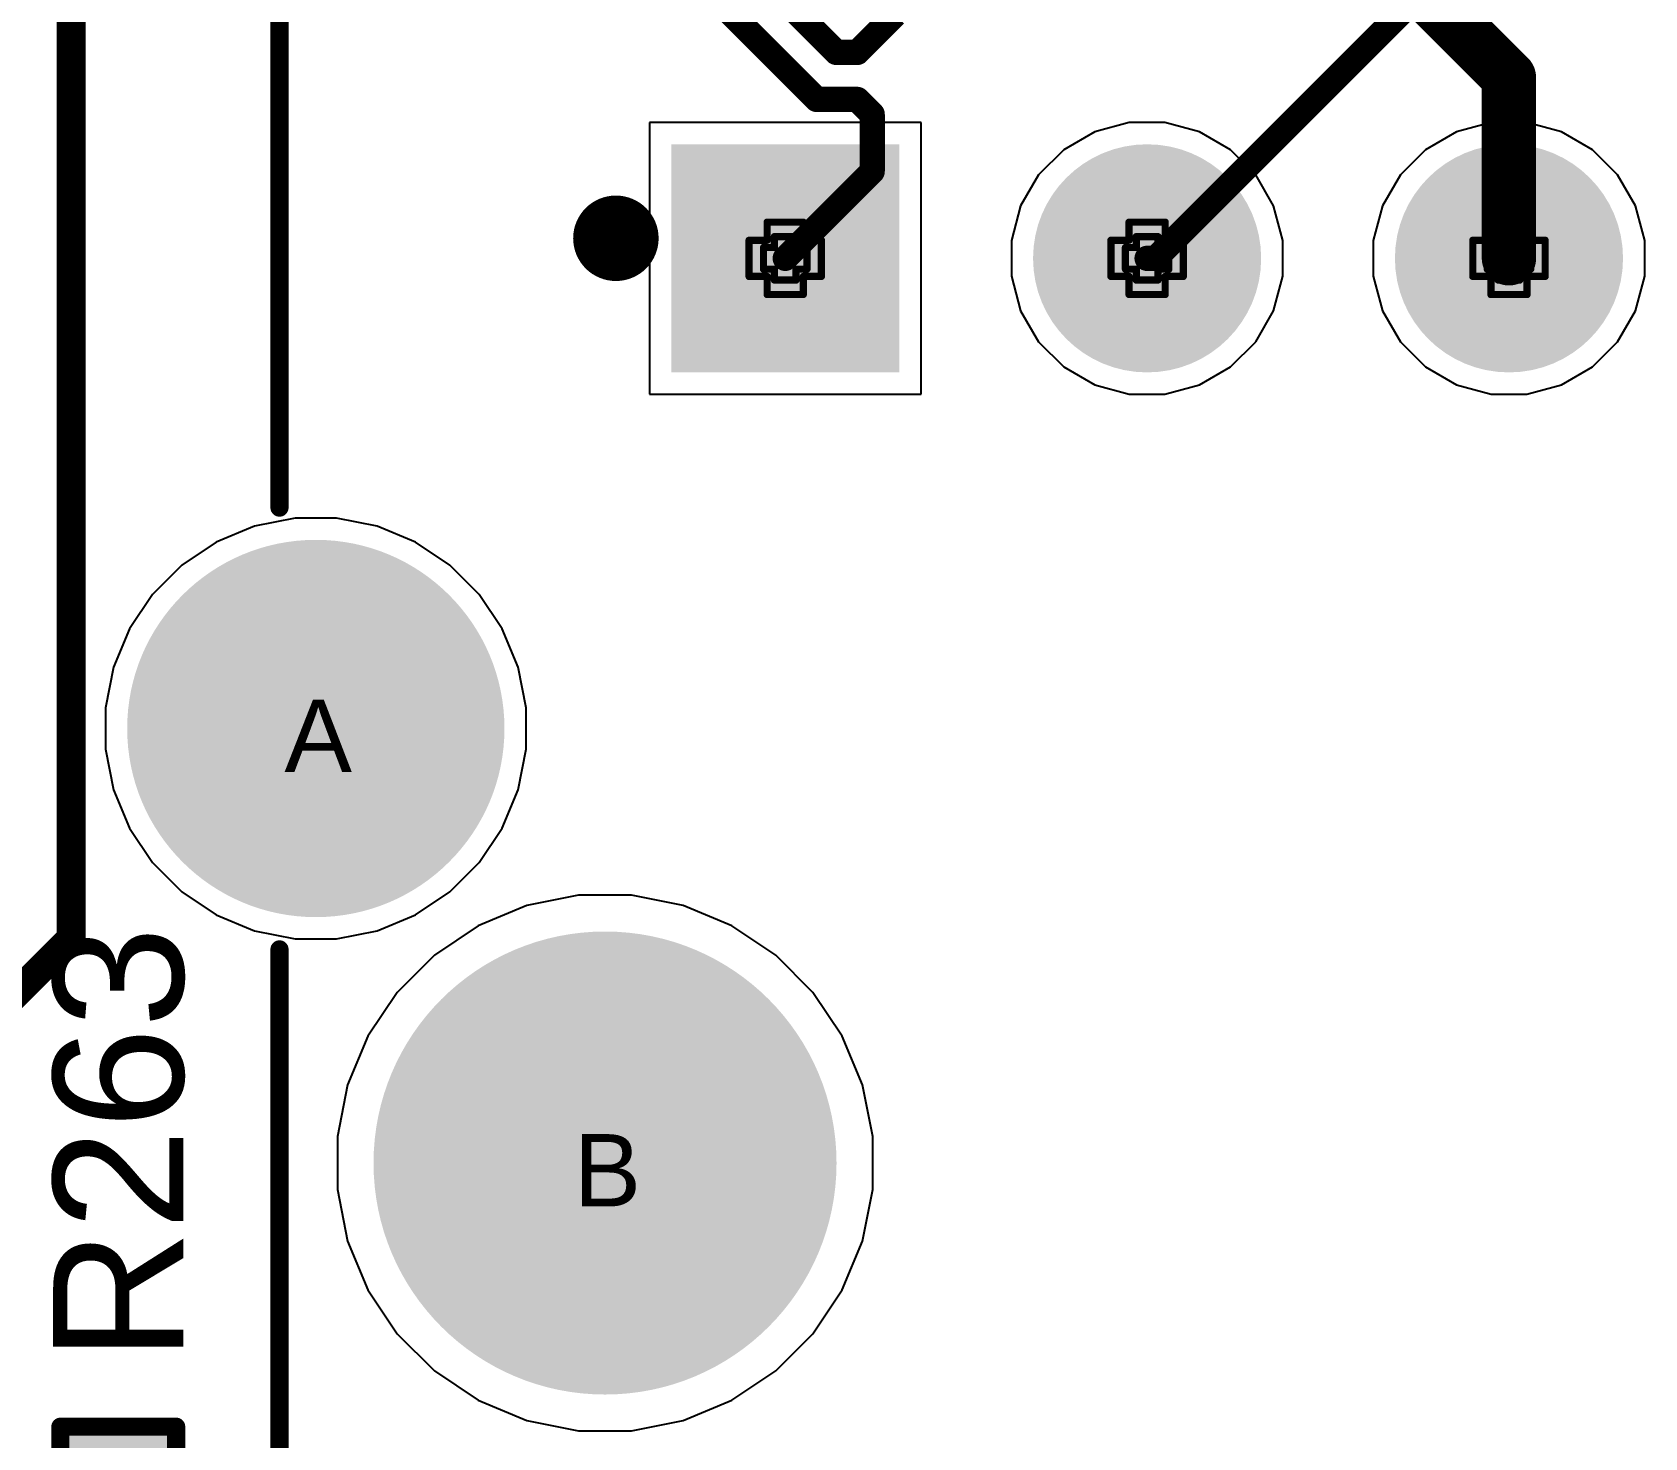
# Model space of a CAD drawing. Header units: inches. Extents: x -11 to 5379, y 0 to 5429.
# Drawn here: x 202.55 to 213.87, y 8.97 to 18.84 of the extents above; entities that cross this region are included whole.
import ezdxf

# ---------------------------------------------------------------- set-up
doc = ezdxf.new("R2010")
doc.units = ezdxf.units.IN
for name, color, linetype in [('Bottom Layer', 5, 'Continuous'), ('Bottom Solder', 6, 'Continuous'), ('Drill Drawing', 1, 'Continuous'), ('GND', 16, 'Continuous'), ('Multi-Layer', 9, 'Continuous'), ('Pad Holes', 156, 'Continuous'), ('PWR', 76, 'Continuous'), ('Top Layer', 1, 'Continuous'), ('Top Overlay', 2, 'Continuous'), ('Top Paste', 8, 'Continuous'), ('Top Solder', 216, 'Continuous')]:
    doc.layers.add(name, color=color, linetype=linetype)
doc.styles.add('Arial', font='', dxfattribs={"height": 0.2})
doc.styles.get('Arial').set_extended_font_data('Arial')

# ---------------------------------------------------------------- blocks, each defined once
blk = doc.blocks.new('HR911105A_16')
at = {"layer": 'Bottom Layer'}
h = blk.add_hatch(color=5, dxfattribs=at)
edge = h.paths.add_edge_path()
edge.add_arc((7.74500102, -1.05499662), 1.22249946, 0, 360)
h = blk.add_hatch(color=5, dxfattribs=at)
edge = h.paths.add_edge_path()
edge.add_arc((-0.62999874, -4.35499764), 0.69900038, 0, 360)
h = blk.add_hatch(color=5, dxfattribs=at)
edge = h.paths.add_edge_path()
edge.add_arc((1.91000126, -4.35499764), 0.69900038, 0, 360)
blk.add_hatch(color=5, dxfattribs=at).paths.add_polyline_path([(5.14900164, -5.05399802), (3.75100088, -5.05399802), (3.75100088, -3.65599726), (5.14900164, -3.65599726)])
at = {"layer": 'Bottom Solder'}
h = blk.add_hatch(color=6, dxfattribs=at)
edge = h.paths.add_edge_path()
edge.add_arc((5.715, 1.99500236), 0.1016, 0, 360)
h = blk.add_hatch(color=6, dxfattribs=at)
edge = h.paths.add_edge_path()
edge.add_arc((7.74500102, -1.05499662), 1.32409946, 0, 360)
h = blk.add_hatch(color=6, dxfattribs=at)
edge = h.paths.add_edge_path()
edge.add_arc((-0.62999874, -4.35499764), 0.8006003799999999, 0, 360)
h = blk.add_hatch(color=6, dxfattribs=at)
edge = h.paths.add_edge_path()
edge.add_arc((1.91000126, -4.35499764), 0.8006003799999999, 0, 360)
blk.add_hatch(color=6, dxfattribs=at).paths.add_polyline_path([(5.250601639999999, -5.155598019999999), (3.64940088, -5.155598019999999), (3.64940088, -3.55439726), (5.250601639999999, -3.55439726)])
at = {"layer": 'GND'}
h = blk.add_hatch(color=16, dxfattribs=at)
edge = h.paths.add_edge_path()
edge.add_arc((7.74500102, -1.05499662), 1.22249946, 0, 360)
h = blk.add_hatch(color=16, dxfattribs=at)
edge = h.paths.add_edge_path()
edge.add_arc((-0.62999874, -4.35499764), 0.69900038, 0, 360)
h = blk.add_hatch(color=16, dxfattribs=at)
edge = h.paths.add_edge_path()
edge.add_arc((1.91000126, -4.35499764), 0.69900038, 0, 360)
blk.add_hatch(color=16, dxfattribs=at).paths.add_polyline_path([(5.14900164, -5.05399802), (3.75100088, -5.05399802), (3.75100088, -3.65599726), (5.14900164, -3.65599726)])
at = {"layer": 'Multi-Layer'}
h = blk.add_hatch(color=9, dxfattribs=at)
edge = h.paths.add_edge_path()
edge.add_arc((7.74500102, -1.05499662), 1.22249946, 0, 360)
h = blk.add_hatch(color=9, dxfattribs=at)
edge = h.paths.add_edge_path()
edge.add_arc((-0.62999874, -4.35499764), 0.69900038, 0, 360)
h = blk.add_hatch(color=9, dxfattribs=at)
edge = h.paths.add_edge_path()
edge.add_arc((1.91000126, -4.35499764), 0.69900038, 0, 360)
blk.add_hatch(color=9, dxfattribs=at).paths.add_polyline_path([(5.14900164, -5.05399802), (3.75100088, -5.05399802), (3.75100088, -3.65599726), (5.14900164, -3.65599726)])
at = {"layer": 'Pad Holes'}
h = blk.add_hatch(color=7, dxfattribs=at)
edge = h.paths.add_edge_path()
edge.add_arc((5.715, 1.99500236), 1.62500056, 0, 360)
h = blk.add_hatch(color=7, dxfattribs=at)
edge = h.paths.add_edge_path()
edge.add_arc((7.74500102, -1.05499662), 0.8149996399999999, 0, 360)
h = blk.add_hatch(color=7, dxfattribs=at)
edge = h.paths.add_edge_path()
edge.add_arc((-0.62999874, -4.35499764), 0.44500038, 0, 360)
h = blk.add_hatch(color=7, dxfattribs=at)
edge = h.paths.add_edge_path()
edge.add_arc((1.91000126, -4.35499764), 0.44500038, 0, 360)
h = blk.add_hatch(color=7, dxfattribs=at)
edge = h.paths.add_edge_path()
edge.add_arc((4.45000126, -4.35499764), 0.44500038, 0, 360)
at = {"layer": 'PWR'}
h = blk.add_hatch(color=76, dxfattribs=at)
edge = h.paths.add_edge_path()
edge.add_arc((7.74500102, -1.05499662), 1.22249946, 0, 360)
h = blk.add_hatch(color=76, dxfattribs=at)
edge = h.paths.add_edge_path()
edge.add_arc((-0.62999874, -4.35499764), 0.69900038, 0, 360)
h = blk.add_hatch(color=76, dxfattribs=at)
edge = h.paths.add_edge_path()
edge.add_arc((1.91000126, -4.35499764), 0.69900038, 0, 360)
blk.add_hatch(color=76, dxfattribs=at).paths.add_polyline_path([(5.14900164, -5.05399802), (3.75100088, -5.05399802), (3.75100088, -3.65599726), (5.14900164, -3.65599726)])
at = {"layer": 'Top Layer'}
h = blk.add_hatch(color=1, dxfattribs=at)
edge = h.paths.add_edge_path()
edge.add_arc((7.74500102, -1.05499662), 1.22249946, 0, 360)
h = blk.add_hatch(color=1, dxfattribs=at)
edge = h.paths.add_edge_path()
edge.add_arc((-0.62999874, -4.35499764), 0.69900038, 0, 360)
h = blk.add_hatch(color=1, dxfattribs=at)
edge = h.paths.add_edge_path()
edge.add_arc((1.91000126, -4.35499764), 0.69900038, 0, 360)
blk.add_hatch(color=1, dxfattribs=at).paths.add_polyline_path([(5.14900164, -5.05399802), (3.75100088, -5.05399802), (3.75100088, -3.65599726), (5.14900164, -3.65599726)])
at = {"layer": 'Top Solder'}
h = blk.add_hatch(color=216, dxfattribs=at)
edge = h.paths.add_edge_path()
edge.add_arc((5.715, 1.99500236), 0.1016, 0, 360)
h = blk.add_hatch(color=216, dxfattribs=at)
edge = h.paths.add_edge_path()
edge.add_arc((7.74500102, -1.05499662), 1.32409946, 0, 360)
h = blk.add_hatch(color=216, dxfattribs=at)
edge = h.paths.add_edge_path()
edge.add_arc((-0.62999874, -4.35499764), 0.8006003799999999, 0, 360)
h = blk.add_hatch(color=216, dxfattribs=at)
edge = h.paths.add_edge_path()
edge.add_arc((1.91000126, -4.35499764), 0.8006003799999999, 0, 360)
blk.add_hatch(color=216, dxfattribs=at).paths.add_polyline_path([(5.250601639999999, -5.155598019999999), (3.64940088, -5.155598019999999), (3.64940088, -3.55439726), (5.250601639999999, -3.55439726)])
at = {"layer": 'Top Overlay'}
for points in [[(7.999999239999999, 12.91500338, 0.127, 0.127, 0), (7.999999239999999, 0.49500282, 0.127, 0.127, 0)], [(7.999999239999999, -2.6049986, 0.127, 0.127, 0), (7.999999239999999, -8.484997, 0.127, 0.127, 0)]]:
    blk.add_lwpolyline(points, format="xyseb", dxfattribs=at)
for points in [[(7.96824924, 0.49500282, 0.0635, 0.0635, 1), (8.03174924, 0.49500282, 0.0635, 0.0635, 1)], [(7.96824924, -2.6049986, 0.0635, 0.0635, 1), (8.03174924, -2.6049986, 0.0635, 0.0635, 1)], [(5.7887997, -4.495799999999999, 0.2999994, 0.2999994, 1), (5.488800299999999, -4.495799999999999, 0.2999994, 0.2999994, 1)], [(5.413801719999999, -4.495799999999999, 0.1499997, 0.1499997, 1), (5.563798879999999, -4.495799999999999, 0.1499997, 0.1499997, 1)], [(5.71380112, -4.495799999999999, 0.1499997, 0.1499997, 1), (5.86379828, -4.495799999999999, 0.1499997, 0.1499997, 1)]]:
    blk.add_lwpolyline(points, format="xyseb", close=True, dxfattribs=at)
blk = doc.blocks.new('R___0402_255')
at = {"layer": 'Top Layer'}
for points in [[(-0.6985, -0.3175), (-0.6985, 0.3174999999999999), (-0.2413000000000001, 0.3175), (-0.2412999999999999, -0.3174999999999999)], [(0.2413000000000001, -0.3175), (0.2412999999999999, 0.3174999999999999), (0.6985, 0.3175), (0.6985, -0.3174999999999999)]]:
    blk.add_hatch(color=1, dxfattribs=at).paths.add_polyline_path(points)
at = {"layer": 'Top Paste'}
for points in [[(-0.6985, -0.3175), (-0.6985, 0.3174999999999999), (-0.2413000000000001, 0.3175), (-0.2412999999999999, -0.3174999999999999)], [(0.2413000000000001, -0.3175), (0.2412999999999999, 0.3174999999999999), (0.6985, 0.3175), (0.6985, -0.3174999999999999)]]:
    blk.add_hatch(color=8, dxfattribs=at).paths.add_polyline_path(points)
at = {"layer": 'Top Solder'}
for points in [[(-0.75350116, -0.3725011600000001), (-0.75350116, 0.3725011599999999), (-0.18629884, 0.3725011600000001), (-0.1862988399999999, -0.3725011599999999)], [(0.18629884, -0.3725011600000001), (0.1862988399999999, 0.3725011599999999), (0.75350116, 0.3725011600000001), (0.75350116, -0.3725011599999999)]]:
    blk.add_hatch(color=216, dxfattribs=at).paths.add_polyline_path(points)
at = {"layer": 'Top Overlay'}
for points in [[(-0.7874, -0.4064, 0.127, 0.127, 0), (-0.7874, 0.4064, 0.127, 0.127, 0)], [(0.7874, 0.4064, 0.127, 0.127, 0), (-0.7874, 0.4064, 0.127, 0.127, 0)], [(0.7874, -0.4064, 0.127, 0.127, 0), (0.7874, 0.4064, 0.127, 0.127, 0)], [(0.7874, -0.4064, 0.127, 0.127, 0), (-0.7874, -0.4064, 0.127, 0.127, 0)], [(0.8128, -0.4318, 0.0032258, 0.0032258, 0), (-0.8128, -0.4318, 0.0032258, 0.0032258, 0)]]:
    blk.add_lwpolyline(points, format="xyseb", dxfattribs=at)
for points in [[(-0.8191499999999999, 0.4064, 0.0635, 0.0635, 1), (-0.7556499999999999, 0.4064, 0.0635, 0.0635, 1)], [(-0.8191499999999999, 0.4064, 0.0635, 0.0635, 1), (-0.7556499999999999, 0.4064, 0.0635, 0.0635, 1)], [(0.7556499999999999, 0.4064, 0.0635, 0.0635, 1), (0.8191499999999999, 0.4064, 0.0635, 0.0635, 1)], [(0.7556499999999999, 0.4064, 0.0635, 0.0635, 1), (0.8191499999999999, 0.4064, 0.0635, 0.0635, 1)], [(-0.8191499999999999, -0.4064, 0.0635, 0.0635, 1), (-0.7556499999999999, -0.4064, 0.0635, 0.0635, 1)], [(-0.8191499999999999, -0.4064, 0.0635, 0.0635, 1), (-0.7556499999999999, -0.4064, 0.0635, 0.0635, 1)], [(-0.81360518, -0.4318, 0.0016129, 0.0016129, 1), (-0.8119948199999999, -0.4318, 0.0016129, 0.0016129, 1)], [(0.7556499999999999, -0.4064, 0.0635, 0.0635, 1), (0.8191499999999999, -0.4064, 0.0635, 0.0635, 1)], [(0.7556499999999999, -0.4064, 0.0635, 0.0635, 1), (0.8191499999999999, -0.4064, 0.0635, 0.0635, 1)], [(0.8119948199999999, -0.4318, 0.0016129, 0.0016129, 1), (0.81360518, -0.4318, 0.0016129, 0.0016129, 1)]]:
    blk.add_lwpolyline(points, format="xyseb", close=True, dxfattribs=at)

msp = doc.modelspace()

# ---------------------------------------------------------------- linework, layer by layer
at = {"layer": 'Bottom Layer'}
for points in [[(211.64220816, 19.79196194, 0.3809999999999999, 0.3809999999999999, 0), (212.91170778, 18.52246232, 0.3809999999999999, 0.3809999999999999, 0)], [(212.91170778, 17.25246232, 0.3809999999999999, 0.3809999999999999, 0), (212.91170778, 18.52246232, 0.3809999999999999, 0.3809999999999999, 0)], [(212.91170778, 17.25246232, 0.3809999999999999, 0.3809999999999999, 0), (212.91220816, 17.25196194, 0.3809999999999999, 0.3809999999999999, 0)]]:
    msp.add_lwpolyline(points, format="xyseb", dxfattribs=at)
for points in [[(212.81645778, 18.52246232, 0.1905, 0.1905, 1), (213.00695778, 18.52246232, 0.1905, 0.1905, 1)], [(212.81645778, 18.52246232, 0.1905, 0.1905, 1), (213.00695778, 18.52246232, 0.1905, 0.1905, 1)], [(212.81645778, 17.25246232, 0.1905, 0.1905, 1), (213.00695778, 17.25246232, 0.1905, 0.1905, 1)], [(212.81645778, 17.25246232, 0.1905, 0.1905, 1), (213.00695778, 17.25246232, 0.1905, 0.1905, 1)], [(212.81695816, 17.25196194, 0.1905, 0.1905, 1), (213.00745816, 17.25196194, 0.1905, 0.1905, 1)]]:
    msp.add_lwpolyline(points, format="xyseb", close=True, dxfattribs=at)
at = {"layer": 'Drill Drawing'}
for points in [[(207.70520816, 17.37896194, 0.0508, 0.0508, 0), (207.70520816, 17.50596194, 0.0508, 0.0508, 0)], [(207.70520816, 17.50596194, 0.0508, 0.0508, 0), (207.95920816, 17.50596194, 0.0508, 0.0508, 0)], [(207.95920816, 17.37896194, 0.0508, 0.0508, 0), (207.95920816, 17.50596194, 0.0508, 0.0508, 0)], [(210.24520816, 17.37896194, 0.0508, 0.0508, 0), (210.24520816, 17.50596194, 0.0508, 0.0508, 0)], [(210.24520816, 17.50596194, 0.0508, 0.0508, 0), (210.49920816, 17.50596194, 0.0508, 0.0508, 0)], [(210.49920816, 17.37896194, 0.0508, 0.0508, 0), (210.49920816, 17.50596194, 0.0508, 0.0508, 0)], [(212.78520816, 17.37896194, 0.0508, 0.0508, 0), (212.78520816, 17.50596194, 0.0508, 0.0508, 0)], [(212.78520816, 17.50596194, 0.0508, 0.0508, 0), (213.03920816, 17.50596194, 0.0508, 0.0508, 0)], [(213.03920816, 17.37896194, 0.0508, 0.0508, 0), (213.03920816, 17.50596194, 0.0508, 0.0508, 0)], [(207.57820816, 17.12496194, 0.0508, 0.0508, 0), (207.57820816, 17.37896194, 0.0508, 0.0508, 0)], [(207.57820816, 17.37896194, 0.0508, 0.0508, 0), (207.70520816, 17.37896194, 0.0508, 0.0508, 0)], [(207.67980816, 17.17576194, 0.0508, 0.0508, 0), (207.67980816, 17.32816194, 0.0508, 0.0508, 0)], [(207.67980816, 17.32816194, 0.0508, 0.0508, 0), (207.75600816, 17.32816194, 0.0508, 0.0508, 0)], [(207.75600816, 17.32816194, 0.0508, 0.0508, 0), (207.75600816, 17.40436194, 0.0508, 0.0508, 0)], [(207.75600816, 17.40436194, 0.0508, 0.0508, 0), (207.90840816, 17.40436194, 0.0508, 0.0508, 0)], [(207.90840816, 17.32816194, 0.0508, 0.0508, 0), (207.90840816, 17.40436194, 0.0508, 0.0508, 0)], [(207.90840816, 17.32816194, 0.0508, 0.0508, 0), (207.98460816, 17.32816194, 0.0508, 0.0508, 0)], [(207.95920816, 17.37896194, 0.0508, 0.0508, 0), (208.08620816, 17.37896194, 0.0508, 0.0508, 0)], [(207.98460816, 17.17576194, 0.0508, 0.0508, 0), (207.98460816, 17.32816194, 0.0508, 0.0508, 0)], [(208.08620816, 17.12496194, 0.0508, 0.0508, 0), (208.08620816, 17.37896194, 0.0508, 0.0508, 0)], [(210.11820816, 17.12496194, 0.0508, 0.0508, 0), (210.11820816, 17.37896194, 0.0508, 0.0508, 0)], [(210.11820816, 17.37896194, 0.0508, 0.0508, 0), (210.24520816, 17.37896194, 0.0508, 0.0508, 0)], [(210.21980816, 17.17576194, 0.0508, 0.0508, 0), (210.21980816, 17.32816194, 0.0508, 0.0508, 0)], [(210.21980816, 17.32816194, 0.0508, 0.0508, 0), (210.29600816, 17.32816194, 0.0508, 0.0508, 0)], [(210.29600816, 17.32816194, 0.0508, 0.0508, 0), (210.29600816, 17.40436194, 0.0508, 0.0508, 0)], [(210.29600816, 17.40436194, 0.0508, 0.0508, 0), (210.44840816, 17.40436194, 0.0508, 0.0508, 0)], [(210.44840816, 17.32816194, 0.0508, 0.0508, 0), (210.44840816, 17.40436194, 0.0508, 0.0508, 0)], [(210.44840816, 17.32816194, 0.0508, 0.0508, 0), (210.52460816, 17.32816194, 0.0508, 0.0508, 0)], [(210.49920816, 17.37896194, 0.0508, 0.0508, 0), (210.62620816, 17.37896194, 0.0508, 0.0508, 0)], [(210.52460816, 17.17576194, 0.0508, 0.0508, 0), (210.52460816, 17.32816194, 0.0508, 0.0508, 0)], [(210.62620816, 17.12496194, 0.0508, 0.0508, 0), (210.62620816, 17.37896194, 0.0508, 0.0508, 0)], [(212.65820816, 17.12496194, 0.0508, 0.0508, 0), (212.65820816, 17.37896194, 0.0508, 0.0508, 0)], [(212.65820816, 17.37896194, 0.0508, 0.0508, 0), (212.78520816, 17.37896194, 0.0508, 0.0508, 0)], [(212.75980816, 17.17576194, 0.0508, 0.0508, 0), (212.75980816, 17.32816194, 0.0508, 0.0508, 0)], [(212.75980816, 17.32816194, 0.0508, 0.0508, 0), (212.83600816, 17.32816194, 0.0508, 0.0508, 0)], [(212.83600816, 17.32816194, 0.0508, 0.0508, 0), (212.83600816, 17.40436194, 0.0508, 0.0508, 0)], [(212.83600816, 17.40436194, 0.0508, 0.0508, 0), (212.98840816, 17.40436194, 0.0508, 0.0508, 0)], [(212.98840816, 17.32816194, 0.0508, 0.0508, 0), (212.98840816, 17.40436194, 0.0508, 0.0508, 0)], [(212.98840816, 17.32816194, 0.0508, 0.0508, 0), (213.06460816, 17.32816194, 0.0508, 0.0508, 0)], [(213.03920816, 17.37896194, 0.0508, 0.0508, 0), (213.16620816, 17.37896194, 0.0508, 0.0508, 0)], [(213.06460816, 17.17576194, 0.0508, 0.0508, 0), (213.06460816, 17.32816194, 0.0508, 0.0508, 0)], [(213.16620816, 17.12496194, 0.0508, 0.0508, 0), (213.16620816, 17.37896194, 0.0508, 0.0508, 0)], [(207.57820816, 17.12496194, 0.0508, 0.0508, 0), (207.70520816, 17.12496194, 0.0508, 0.0508, 0)], [(207.67980816, 17.17576194, 0.0508, 0.0508, 0), (207.75600816, 17.17576194, 0.0508, 0.0508, 0)], [(207.70520816, 16.99796194, 0.0508, 0.0508, 0), (207.70520816, 17.12496194, 0.0508, 0.0508, 0)], [(207.75600816, 17.09956194, 0.0508, 0.0508, 0), (207.75600816, 17.17576194, 0.0508, 0.0508, 0)], [(207.75600816, 17.09956194, 0.0508, 0.0508, 0), (207.90840816, 17.09956194, 0.0508, 0.0508, 0)], [(207.90840816, 17.17576194, 0.0508, 0.0508, 0), (207.98460816, 17.17576194, 0.0508, 0.0508, 0)], [(207.90840816, 17.09956194, 0.0508, 0.0508, 0), (207.90840816, 17.17576194, 0.0508, 0.0508, 0)], [(207.95920816, 17.12496194, 0.0508, 0.0508, 0), (208.08620816, 17.12496194, 0.0508, 0.0508, 0)], [(207.95920816, 16.99796194, 0.0508, 0.0508, 0), (207.95920816, 17.12496194, 0.0508, 0.0508, 0)], [(210.11820816, 17.12496194, 0.0508, 0.0508, 0), (210.24520816, 17.12496194, 0.0508, 0.0508, 0)], [(210.21980816, 17.17576194, 0.0508, 0.0508, 0), (210.29600816, 17.17576194, 0.0508, 0.0508, 0)], [(210.24520816, 16.99796194, 0.0508, 0.0508, 0), (210.24520816, 17.12496194, 0.0508, 0.0508, 0)], [(210.29600816, 17.09956194, 0.0508, 0.0508, 0), (210.29600816, 17.17576194, 0.0508, 0.0508, 0)], [(210.29600816, 17.09956194, 0.0508, 0.0508, 0), (210.44840816, 17.09956194, 0.0508, 0.0508, 0)], [(210.44840816, 17.17576194, 0.0508, 0.0508, 0), (210.52460816, 17.17576194, 0.0508, 0.0508, 0)], [(210.44840816, 17.09956194, 0.0508, 0.0508, 0), (210.44840816, 17.17576194, 0.0508, 0.0508, 0)], [(210.49920816, 17.12496194, 0.0508, 0.0508, 0), (210.62620816, 17.12496194, 0.0508, 0.0508, 0)], [(210.49920816, 16.99796194, 0.0508, 0.0508, 0), (210.49920816, 17.12496194, 0.0508, 0.0508, 0)], [(212.65820816, 17.12496194, 0.0508, 0.0508, 0), (212.78520816, 17.12496194, 0.0508, 0.0508, 0)], [(212.75980816, 17.17576194, 0.0508, 0.0508, 0), (212.83600816, 17.17576194, 0.0508, 0.0508, 0)], [(212.78520816, 16.99796194, 0.0508, 0.0508, 0), (212.78520816, 17.12496194, 0.0508, 0.0508, 0)], [(212.83600816, 17.09956194, 0.0508, 0.0508, 0), (212.83600816, 17.17576194, 0.0508, 0.0508, 0)], [(212.83600816, 17.09956194, 0.0508, 0.0508, 0), (212.98840816, 17.09956194, 0.0508, 0.0508, 0)], [(212.98840816, 17.17576194, 0.0508, 0.0508, 0), (213.06460816, 17.17576194, 0.0508, 0.0508, 0)], [(212.98840816, 17.09956194, 0.0508, 0.0508, 0), (212.98840816, 17.17576194, 0.0508, 0.0508, 0)], [(213.03920816, 17.12496194, 0.0508, 0.0508, 0), (213.16620816, 17.12496194, 0.0508, 0.0508, 0)], [(213.03920816, 16.99796194, 0.0508, 0.0508, 0), (213.03920816, 17.12496194, 0.0508, 0.0508, 0)], [(207.70520816, 16.99796194, 0.0508, 0.0508, 0), (207.95920816, 16.99796194, 0.0508, 0.0508, 0)], [(210.24520816, 16.99796194, 0.0508, 0.0508, 0), (210.49920816, 16.99796194, 0.0508, 0.0508, 0)], [(212.78520816, 16.99796194, 0.0508, 0.0508, 0), (213.03920816, 16.99796194, 0.0508, 0.0508, 0)]]:
    msp.add_lwpolyline(points, format="xyseb", dxfattribs=at)
for points in [[(207.69250816, 17.50596194, 0.0254, 0.0254, 1), (207.71790816, 17.50596194, 0.0254, 0.0254, 1)], [(207.69250816, 17.50596194, 0.0254, 0.0254, 1), (207.71790816, 17.50596194, 0.0254, 0.0254, 1)], [(207.94650816, 17.50596194, 0.0254, 0.0254, 1), (207.97190816, 17.50596194, 0.0254, 0.0254, 1)], [(207.94650816, 17.50596194, 0.0254, 0.0254, 1), (207.97190816, 17.50596194, 0.0254, 0.0254, 1)], [(210.23250816, 17.50596194, 0.0254, 0.0254, 1), (210.25790816, 17.50596194, 0.0254, 0.0254, 1)], [(210.23250816, 17.50596194, 0.0254, 0.0254, 1), (210.25790816, 17.50596194, 0.0254, 0.0254, 1)], [(210.48650816, 17.50596194, 0.0254, 0.0254, 1), (210.51190816, 17.50596194, 0.0254, 0.0254, 1)], [(210.48650816, 17.50596194, 0.0254, 0.0254, 1), (210.51190816, 17.50596194, 0.0254, 0.0254, 1)], [(212.77250816, 17.50596194, 0.0254, 0.0254, 1), (212.79790816, 17.50596194, 0.0254, 0.0254, 1)], [(212.77250816, 17.50596194, 0.0254, 0.0254, 1), (212.79790816, 17.50596194, 0.0254, 0.0254, 1)], [(213.02650816, 17.50596194, 0.0254, 0.0254, 1), (213.05190816, 17.50596194, 0.0254, 0.0254, 1)], [(213.02650816, 17.50596194, 0.0254, 0.0254, 1), (213.05190816, 17.50596194, 0.0254, 0.0254, 1)], [(207.56550816, 17.37896194, 0.0254, 0.0254, 1), (207.59090816, 17.37896194, 0.0254, 0.0254, 1)], [(207.56550816, 17.37896194, 0.0254, 0.0254, 1), (207.59090816, 17.37896194, 0.0254, 0.0254, 1)], [(207.66710816, 17.32816194, 0.0254, 0.0254, 1), (207.69250816, 17.32816194, 0.0254, 0.0254, 1)], [(207.66710816, 17.32816194, 0.0254, 0.0254, 1), (207.69250816, 17.32816194, 0.0254, 0.0254, 1)], [(207.69250816, 17.37896194, 0.0254, 0.0254, 1), (207.71790816, 17.37896194, 0.0254, 0.0254, 1)], [(207.69250816, 17.37896194, 0.0254, 0.0254, 1), (207.71790816, 17.37896194, 0.0254, 0.0254, 1)], [(207.74330816, 17.40436194, 0.0254, 0.0254, 1), (207.76870816, 17.40436194, 0.0254, 0.0254, 1)], [(207.74330816, 17.40436194, 0.0254, 0.0254, 1), (207.76870816, 17.40436194, 0.0254, 0.0254, 1)], [(207.74330816, 17.32816194, 0.0254, 0.0254, 1), (207.76870816, 17.32816194, 0.0254, 0.0254, 1)], [(207.74330816, 17.32816194, 0.0254, 0.0254, 1), (207.76870816, 17.32816194, 0.0254, 0.0254, 1)], [(207.89570816, 17.40436194, 0.0254, 0.0254, 1), (207.92110816, 17.40436194, 0.0254, 0.0254, 1)], [(207.89570816, 17.40436194, 0.0254, 0.0254, 1), (207.92110816, 17.40436194, 0.0254, 0.0254, 1)], [(207.89570816, 17.32816194, 0.0254, 0.0254, 1), (207.92110816, 17.32816194, 0.0254, 0.0254, 1)], [(207.89570816, 17.32816194, 0.0254, 0.0254, 1), (207.92110816, 17.32816194, 0.0254, 0.0254, 1)], [(207.94650816, 17.37896194, 0.0254, 0.0254, 1), (207.97190816, 17.37896194, 0.0254, 0.0254, 1)], [(207.94650816, 17.37896194, 0.0254, 0.0254, 1), (207.97190816, 17.37896194, 0.0254, 0.0254, 1)], [(207.97190816, 17.32816194, 0.0254, 0.0254, 1), (207.99730816, 17.32816194, 0.0254, 0.0254, 1)], [(207.97190816, 17.32816194, 0.0254, 0.0254, 1), (207.99730816, 17.32816194, 0.0254, 0.0254, 1)], [(208.07350816, 17.37896194, 0.0254, 0.0254, 1), (208.09890816, 17.37896194, 0.0254, 0.0254, 1)], [(208.07350816, 17.37896194, 0.0254, 0.0254, 1), (208.09890816, 17.37896194, 0.0254, 0.0254, 1)], [(210.10550816, 17.37896194, 0.0254, 0.0254, 1), (210.13090816, 17.37896194, 0.0254, 0.0254, 1)], [(210.10550816, 17.37896194, 0.0254, 0.0254, 1), (210.13090816, 17.37896194, 0.0254, 0.0254, 1)], [(210.20710816, 17.32816194, 0.0254, 0.0254, 1), (210.23250816, 17.32816194, 0.0254, 0.0254, 1)], [(210.20710816, 17.32816194, 0.0254, 0.0254, 1), (210.23250816, 17.32816194, 0.0254, 0.0254, 1)], [(210.23250816, 17.37896194, 0.0254, 0.0254, 1), (210.25790816, 17.37896194, 0.0254, 0.0254, 1)], [(210.23250816, 17.37896194, 0.0254, 0.0254, 1), (210.25790816, 17.37896194, 0.0254, 0.0254, 1)], [(210.28330816, 17.40436194, 0.0254, 0.0254, 1), (210.30870816, 17.40436194, 0.0254, 0.0254, 1)], [(210.28330816, 17.40436194, 0.0254, 0.0254, 1), (210.30870816, 17.40436194, 0.0254, 0.0254, 1)], [(210.28330816, 17.32816194, 0.0254, 0.0254, 1), (210.30870816, 17.32816194, 0.0254, 0.0254, 1)], [(210.28330816, 17.32816194, 0.0254, 0.0254, 1), (210.30870816, 17.32816194, 0.0254, 0.0254, 1)], [(210.43570816, 17.40436194, 0.0254, 0.0254, 1), (210.46110816, 17.40436194, 0.0254, 0.0254, 1)], [(210.43570816, 17.40436194, 0.0254, 0.0254, 1), (210.46110816, 17.40436194, 0.0254, 0.0254, 1)], [(210.43570816, 17.32816194, 0.0254, 0.0254, 1), (210.46110816, 17.32816194, 0.0254, 0.0254, 1)], [(210.43570816, 17.32816194, 0.0254, 0.0254, 1), (210.46110816, 17.32816194, 0.0254, 0.0254, 1)], [(210.48650816, 17.37896194, 0.0254, 0.0254, 1), (210.51190816, 17.37896194, 0.0254, 0.0254, 1)], [(210.48650816, 17.37896194, 0.0254, 0.0254, 1), (210.51190816, 17.37896194, 0.0254, 0.0254, 1)], [(210.51190816, 17.32816194, 0.0254, 0.0254, 1), (210.53730816, 17.32816194, 0.0254, 0.0254, 1)], [(210.51190816, 17.32816194, 0.0254, 0.0254, 1), (210.53730816, 17.32816194, 0.0254, 0.0254, 1)], [(210.61350816, 17.37896194, 0.0254, 0.0254, 1), (210.63890816, 17.37896194, 0.0254, 0.0254, 1)], [(210.61350816, 17.37896194, 0.0254, 0.0254, 1), (210.63890816, 17.37896194, 0.0254, 0.0254, 1)], [(212.64550816, 17.37896194, 0.0254, 0.0254, 1), (212.67090816, 17.37896194, 0.0254, 0.0254, 1)], [(212.64550816, 17.37896194, 0.0254, 0.0254, 1), (212.67090816, 17.37896194, 0.0254, 0.0254, 1)], [(212.74710816, 17.32816194, 0.0254, 0.0254, 1), (212.77250816, 17.32816194, 0.0254, 0.0254, 1)], [(212.74710816, 17.32816194, 0.0254, 0.0254, 1), (212.77250816, 17.32816194, 0.0254, 0.0254, 1)], [(212.77250816, 17.37896194, 0.0254, 0.0254, 1), (212.79790816, 17.37896194, 0.0254, 0.0254, 1)], [(212.77250816, 17.37896194, 0.0254, 0.0254, 1), (212.79790816, 17.37896194, 0.0254, 0.0254, 1)], [(212.82330816, 17.40436194, 0.0254, 0.0254, 1), (212.84870816, 17.40436194, 0.0254, 0.0254, 1)], [(212.82330816, 17.40436194, 0.0254, 0.0254, 1), (212.84870816, 17.40436194, 0.0254, 0.0254, 1)], [(212.82330816, 17.32816194, 0.0254, 0.0254, 1), (212.84870816, 17.32816194, 0.0254, 0.0254, 1)], [(212.82330816, 17.32816194, 0.0254, 0.0254, 1), (212.84870816, 17.32816194, 0.0254, 0.0254, 1)], [(212.97570816, 17.40436194, 0.0254, 0.0254, 1), (213.00110816, 17.40436194, 0.0254, 0.0254, 1)], [(212.97570816, 17.40436194, 0.0254, 0.0254, 1), (213.00110816, 17.40436194, 0.0254, 0.0254, 1)], [(212.97570816, 17.32816194, 0.0254, 0.0254, 1), (213.00110816, 17.32816194, 0.0254, 0.0254, 1)], [(212.97570816, 17.32816194, 0.0254, 0.0254, 1), (213.00110816, 17.32816194, 0.0254, 0.0254, 1)], [(213.02650816, 17.37896194, 0.0254, 0.0254, 1), (213.05190816, 17.37896194, 0.0254, 0.0254, 1)], [(213.02650816, 17.37896194, 0.0254, 0.0254, 1), (213.05190816, 17.37896194, 0.0254, 0.0254, 1)], [(213.05190816, 17.32816194, 0.0254, 0.0254, 1), (213.07730816, 17.32816194, 0.0254, 0.0254, 1)], [(213.05190816, 17.32816194, 0.0254, 0.0254, 1), (213.07730816, 17.32816194, 0.0254, 0.0254, 1)], [(213.15350816, 17.37896194, 0.0254, 0.0254, 1), (213.17890816, 17.37896194, 0.0254, 0.0254, 1)], [(213.15350816, 17.37896194, 0.0254, 0.0254, 1), (213.17890816, 17.37896194, 0.0254, 0.0254, 1)], [(207.56550816, 17.12496194, 0.0254, 0.0254, 1), (207.59090816, 17.12496194, 0.0254, 0.0254, 1)], [(207.56550816, 17.12496194, 0.0254, 0.0254, 1), (207.59090816, 17.12496194, 0.0254, 0.0254, 1)], [(207.66710816, 17.17576194, 0.0254, 0.0254, 1), (207.69250816, 17.17576194, 0.0254, 0.0254, 1)], [(207.66710816, 17.17576194, 0.0254, 0.0254, 1), (207.69250816, 17.17576194, 0.0254, 0.0254, 1)], [(207.69250816, 17.12496194, 0.0254, 0.0254, 1), (207.71790816, 17.12496194, 0.0254, 0.0254, 1)], [(207.69250816, 17.12496194, 0.0254, 0.0254, 1), (207.71790816, 17.12496194, 0.0254, 0.0254, 1)], [(207.74330816, 17.17576194, 0.0254, 0.0254, 1), (207.76870816, 17.17576194, 0.0254, 0.0254, 1)], [(207.74330816, 17.17576194, 0.0254, 0.0254, 1), (207.76870816, 17.17576194, 0.0254, 0.0254, 1)], [(207.74330816, 17.09956194, 0.0254, 0.0254, 1), (207.76870816, 17.09956194, 0.0254, 0.0254, 1)], [(207.74330816, 17.09956194, 0.0254, 0.0254, 1), (207.76870816, 17.09956194, 0.0254, 0.0254, 1)], [(207.89570816, 17.17576194, 0.0254, 0.0254, 1), (207.92110816, 17.17576194, 0.0254, 0.0254, 1)], [(207.89570816, 17.17576194, 0.0254, 0.0254, 1), (207.92110816, 17.17576194, 0.0254, 0.0254, 1)], [(207.89570816, 17.09956194, 0.0254, 0.0254, 1), (207.92110816, 17.09956194, 0.0254, 0.0254, 1)], [(207.89570816, 17.09956194, 0.0254, 0.0254, 1), (207.92110816, 17.09956194, 0.0254, 0.0254, 1)], [(207.94650816, 17.12496194, 0.0254, 0.0254, 1), (207.97190816, 17.12496194, 0.0254, 0.0254, 1)], [(207.94650816, 17.12496194, 0.0254, 0.0254, 1), (207.97190816, 17.12496194, 0.0254, 0.0254, 1)], [(207.97190816, 17.17576194, 0.0254, 0.0254, 1), (207.99730816, 17.17576194, 0.0254, 0.0254, 1)], [(207.97190816, 17.17576194, 0.0254, 0.0254, 1), (207.99730816, 17.17576194, 0.0254, 0.0254, 1)], [(208.07350816, 17.12496194, 0.0254, 0.0254, 1), (208.09890816, 17.12496194, 0.0254, 0.0254, 1)], [(208.07350816, 17.12496194, 0.0254, 0.0254, 1), (208.09890816, 17.12496194, 0.0254, 0.0254, 1)], [(210.10550816, 17.12496194, 0.0254, 0.0254, 1), (210.13090816, 17.12496194, 0.0254, 0.0254, 1)], [(210.10550816, 17.12496194, 0.0254, 0.0254, 1), (210.13090816, 17.12496194, 0.0254, 0.0254, 1)], [(210.20710816, 17.17576194, 0.0254, 0.0254, 1), (210.23250816, 17.17576194, 0.0254, 0.0254, 1)], [(210.20710816, 17.17576194, 0.0254, 0.0254, 1), (210.23250816, 17.17576194, 0.0254, 0.0254, 1)], [(210.23250816, 17.12496194, 0.0254, 0.0254, 1), (210.25790816, 17.12496194, 0.0254, 0.0254, 1)], [(210.23250816, 17.12496194, 0.0254, 0.0254, 1), (210.25790816, 17.12496194, 0.0254, 0.0254, 1)], [(210.28330816, 17.17576194, 0.0254, 0.0254, 1), (210.30870816, 17.17576194, 0.0254, 0.0254, 1)], [(210.28330816, 17.17576194, 0.0254, 0.0254, 1), (210.30870816, 17.17576194, 0.0254, 0.0254, 1)], [(210.28330816, 17.09956194, 0.0254, 0.0254, 1), (210.30870816, 17.09956194, 0.0254, 0.0254, 1)], [(210.28330816, 17.09956194, 0.0254, 0.0254, 1), (210.30870816, 17.09956194, 0.0254, 0.0254, 1)], [(210.43570816, 17.17576194, 0.0254, 0.0254, 1), (210.46110816, 17.17576194, 0.0254, 0.0254, 1)], [(210.43570816, 17.17576194, 0.0254, 0.0254, 1), (210.46110816, 17.17576194, 0.0254, 0.0254, 1)], [(210.43570816, 17.09956194, 0.0254, 0.0254, 1), (210.46110816, 17.09956194, 0.0254, 0.0254, 1)], [(210.43570816, 17.09956194, 0.0254, 0.0254, 1), (210.46110816, 17.09956194, 0.0254, 0.0254, 1)], [(210.48650816, 17.12496194, 0.0254, 0.0254, 1), (210.51190816, 17.12496194, 0.0254, 0.0254, 1)], [(210.48650816, 17.12496194, 0.0254, 0.0254, 1), (210.51190816, 17.12496194, 0.0254, 0.0254, 1)], [(210.51190816, 17.17576194, 0.0254, 0.0254, 1), (210.53730816, 17.17576194, 0.0254, 0.0254, 1)], [(210.51190816, 17.17576194, 0.0254, 0.0254, 1), (210.53730816, 17.17576194, 0.0254, 0.0254, 1)], [(210.61350816, 17.12496194, 0.0254, 0.0254, 1), (210.63890816, 17.12496194, 0.0254, 0.0254, 1)], [(210.61350816, 17.12496194, 0.0254, 0.0254, 1), (210.63890816, 17.12496194, 0.0254, 0.0254, 1)], [(212.64550816, 17.12496194, 0.0254, 0.0254, 1), (212.67090816, 17.12496194, 0.0254, 0.0254, 1)], [(212.64550816, 17.12496194, 0.0254, 0.0254, 1), (212.67090816, 17.12496194, 0.0254, 0.0254, 1)], [(212.74710816, 17.17576194, 0.0254, 0.0254, 1), (212.77250816, 17.17576194, 0.0254, 0.0254, 1)], [(212.74710816, 17.17576194, 0.0254, 0.0254, 1), (212.77250816, 17.17576194, 0.0254, 0.0254, 1)], [(212.77250816, 17.12496194, 0.0254, 0.0254, 1), (212.79790816, 17.12496194, 0.0254, 0.0254, 1)], [(212.77250816, 17.12496194, 0.0254, 0.0254, 1), (212.79790816, 17.12496194, 0.0254, 0.0254, 1)], [(212.82330816, 17.17576194, 0.0254, 0.0254, 1), (212.84870816, 17.17576194, 0.0254, 0.0254, 1)], [(212.82330816, 17.17576194, 0.0254, 0.0254, 1), (212.84870816, 17.17576194, 0.0254, 0.0254, 1)], [(212.82330816, 17.09956194, 0.0254, 0.0254, 1), (212.84870816, 17.09956194, 0.0254, 0.0254, 1)], [(212.82330816, 17.09956194, 0.0254, 0.0254, 1), (212.84870816, 17.09956194, 0.0254, 0.0254, 1)], [(212.97570816, 17.17576194, 0.0254, 0.0254, 1), (213.00110816, 17.17576194, 0.0254, 0.0254, 1)], [(212.97570816, 17.17576194, 0.0254, 0.0254, 1), (213.00110816, 17.17576194, 0.0254, 0.0254, 1)], [(212.97570816, 17.09956194, 0.0254, 0.0254, 1), (213.00110816, 17.09956194, 0.0254, 0.0254, 1)], [(212.97570816, 17.09956194, 0.0254, 0.0254, 1), (213.00110816, 17.09956194, 0.0254, 0.0254, 1)], [(213.02650816, 17.12496194, 0.0254, 0.0254, 1), (213.05190816, 17.12496194, 0.0254, 0.0254, 1)], [(213.02650816, 17.12496194, 0.0254, 0.0254, 1), (213.05190816, 17.12496194, 0.0254, 0.0254, 1)], [(213.05190816, 17.17576194, 0.0254, 0.0254, 1), (213.07730816, 17.17576194, 0.0254, 0.0254, 1)], [(213.05190816, 17.17576194, 0.0254, 0.0254, 1), (213.07730816, 17.17576194, 0.0254, 0.0254, 1)], [(213.15350816, 17.12496194, 0.0254, 0.0254, 1), (213.17890816, 17.12496194, 0.0254, 0.0254, 1)], [(213.15350816, 17.12496194, 0.0254, 0.0254, 1), (213.17890816, 17.12496194, 0.0254, 0.0254, 1)], [(207.69250816, 16.99796194, 0.0254, 0.0254, 1), (207.71790816, 16.99796194, 0.0254, 0.0254, 1)], [(207.69250816, 16.99796194, 0.0254, 0.0254, 1), (207.71790816, 16.99796194, 0.0254, 0.0254, 1)], [(207.94650816, 16.99796194, 0.0254, 0.0254, 1), (207.97190816, 16.99796194, 0.0254, 0.0254, 1)], [(207.94650816, 16.99796194, 0.0254, 0.0254, 1), (207.97190816, 16.99796194, 0.0254, 0.0254, 1)], [(210.23250816, 16.99796194, 0.0254, 0.0254, 1), (210.25790816, 16.99796194, 0.0254, 0.0254, 1)], [(210.23250816, 16.99796194, 0.0254, 0.0254, 1), (210.25790816, 16.99796194, 0.0254, 0.0254, 1)], [(210.48650816, 16.99796194, 0.0254, 0.0254, 1), (210.51190816, 16.99796194, 0.0254, 0.0254, 1)], [(210.48650816, 16.99796194, 0.0254, 0.0254, 1), (210.51190816, 16.99796194, 0.0254, 0.0254, 1)], [(212.77250816, 16.99796194, 0.0254, 0.0254, 1), (212.79790816, 16.99796194, 0.0254, 0.0254, 1)], [(212.77250816, 16.99796194, 0.0254, 0.0254, 1), (212.79790816, 16.99796194, 0.0254, 0.0254, 1)], [(213.02650816, 16.99796194, 0.0254, 0.0254, 1), (213.05190816, 16.99796194, 0.0254, 0.0254, 1)], [(213.02650816, 16.99796194, 0.0254, 0.0254, 1), (213.05190816, 16.99796194, 0.0254, 0.0254, 1)]]:
    msp.add_lwpolyline(points, format="xyseb", close=True, dxfattribs=at)
at = {"layer": 'GND'}
for p, q in [((208.78520854, 18.20496232), (206.87920778, 18.20496232)), ((206.87920778, 18.20496232), (206.87920778, 16.29896156)), ((208.78520854, 16.29896156), (208.78520854, 18.20496232)), ((210.00436282, 18.14001706), (209.78705058, 18.01455376)), ((210.24674232, 18.20496232), (210.00436282, 18.14001706)), ((210.497674, 18.20496232), (210.24674232, 18.20496232)), ((210.7400535, 18.14001706), (210.497674, 18.20496232)), ((210.95736574, 18.01455376), (210.7400535, 18.14001706)), ((212.54436282, 18.14001706), (212.32705058, 18.01455376)), ((212.78674232, 18.20496232), (212.54436282, 18.14001706)), ((213.037674, 18.20496232), (212.78674232, 18.20496232)), ((213.2800535, 18.14001706), (213.037674, 18.20496232)), ((213.49736574, 18.01455376), (213.2800535, 18.14001706)), ((209.78705058, 18.01455376), (209.60961634, 17.83711952)), ((211.13479998, 17.83711952), (210.95736574, 18.01455376)), ((212.32705058, 18.01455376), (212.14961634, 17.83711952)), ((213.67479998, 17.83711952), (213.49736574, 18.01455376)), ((209.60961634, 17.83711952), (209.48415304, 17.61980728)), ((211.26026328, 17.61980728), (211.13479998, 17.83711952)), ((212.14961634, 17.83711952), (212.02415304, 17.61980728)), ((213.80026328, 17.61980728), (213.67479998, 17.83711952)), ((209.48415304, 17.61980728), (209.41920778, 17.37742778)), ((211.32520854, 17.37742778), (211.26026328, 17.61980728)), ((212.02415304, 17.61980728), (211.95920778, 17.37742778)), ((213.86520854, 17.37742778), (213.80026328, 17.61980728)), ((209.41920778, 17.37742778), (209.41920778, 17.1264961)), ((211.32520854, 17.1264961), (211.32520854, 17.37742778)), ((211.95920778, 17.37742778), (211.95920778, 17.1264961)), ((213.86520854, 17.1264961), (213.86520854, 17.37742778)), ((209.41920778, 17.1264961), (209.48415304, 16.8841166)), ((211.26026328, 16.8841166), (211.32520854, 17.1264961)), ((211.95920778, 17.1264961), (212.02415304, 16.8841166)), ((213.80026328, 16.8841166), (213.86520854, 17.1264961)), ((209.48415304, 16.8841166), (209.60961634, 16.66680436)), ((211.13479998, 16.66680436), (211.26026328, 16.8841166)), ((212.02415304, 16.8841166), (212.14961634, 16.66680436)), ((213.67479998, 16.66680436), (213.80026328, 16.8841166)), ((209.60961634, 16.66680436), (209.78705058, 16.48937012)), ((210.95736574, 16.48937012), (211.13479998, 16.66680436)), ((212.14961634, 16.66680436), (212.32705058, 16.48937012)), ((213.49736574, 16.48937012), (213.67479998, 16.66680436)), ((209.78705058, 16.48937012), (210.00436282, 16.36390682)), ((210.7400535, 16.36390682), (210.95736574, 16.48937012)), ((212.32705058, 16.48937012), (212.54436282, 16.36390682)), ((213.2800535, 16.36390682), (213.49736574, 16.48937012)), ((206.87920778, 16.29896156), (208.78520854, 16.29896156)), ((210.00436282, 16.36390682), (210.24674232, 16.29896156)), ((210.24674232, 16.29896156), (210.497674, 16.29896156)), ((210.497674, 16.29896156), (210.7400535, 16.36390682)), ((212.54436282, 16.36390682), (212.78674232, 16.29896156)), ((212.78674232, 16.29896156), (213.037674, 16.29896156)), ((213.037674, 16.29896156), (213.2800535, 16.36390682)), ((206.01912568, 12.70875284), (205.67717056, 12.56710974)), ((206.38214502, 12.7809625), (206.01912568, 12.70875284)), ((206.75227382, 12.7809625), (206.38214502, 12.7809625)), ((207.11529316, 12.70875284), (206.75227382, 12.7809625)), ((207.45724828, 12.56710974), (207.11529316, 12.70875284)), ((205.67717056, 12.56710974), (205.36941654, 12.36147642)), ((207.7650023, 12.36147642), (207.45724828, 12.56710974)), ((205.36941654, 12.36147642), (205.10769494, 12.09975482)), ((208.0267239, 12.09975482), (207.7650023, 12.36147642)), ((205.10769494, 12.09975482), (204.90206162, 11.7920008)), ((208.23235722, 11.7920008), (208.0267239, 12.09975482)), ((204.90206162, 11.7920008), (204.76041852, 11.45004568)), ((208.37400032, 11.45004568), (208.23235722, 11.7920008)), ((204.76041852, 11.45004568), (204.68820886, 11.08702634)), ((208.44620998, 11.08702634), (208.37400032, 11.45004568)), ((204.68820886, 11.08702634), (204.68820886, 10.71689754)), ((208.44620998, 10.71689754), (208.44620998, 11.08702634)), ((204.68820886, 10.71689754), (204.76041852, 10.3538782)), ((208.37400032, 10.3538782), (208.44620998, 10.71689754)), ((204.76041852, 10.3538782), (204.90206162, 10.01192308)), ((208.23235722, 10.01192308), (208.37400032, 10.3538782)), ((204.90206162, 10.01192308), (205.10769494, 9.70416906)), ((208.0267239, 9.70416906), (208.23235722, 10.01192308)), ((205.10769494, 9.70416906), (205.36941654, 9.44244746)), ((207.7650023, 9.44244746), (208.0267239, 9.70416906)), ((205.36941654, 9.44244746), (205.67717056, 9.236814139999998)), ((207.45724828, 9.236814139999998), (207.7650023, 9.44244746)), ((205.67717056, 9.236814139999998), (206.01912568, 9.095171039999999)), ((207.11529316, 9.095171039999999), (207.45724828, 9.236814139999998)), ((206.01912568, 9.095171039999999), (206.38214502, 9.02296138)), ((206.75227382, 9.02296138), (207.11529316, 9.095171039999999)), ((206.38214502, 9.02296138), (206.75227382, 9.02296138))]:
    msp.add_line(p, q, dxfattribs=at)
at = {"layer": 'PWR'}
for p, q in [((208.78520854, 18.20496232), (206.87920778, 18.20496232)), ((206.87920778, 18.20496232), (206.87920778, 16.29896156)), ((208.78520854, 16.29896156), (208.78520854, 18.20496232)), ((210.00436282, 18.14001706), (209.78705058, 18.01455376)), ((210.24674232, 18.20496232), (210.00436282, 18.14001706)), ((210.497674, 18.20496232), (210.24674232, 18.20496232)), ((210.7400535, 18.14001706), (210.497674, 18.20496232)), ((210.95736574, 18.01455376), (210.7400535, 18.14001706)), ((212.54436282, 18.14001706), (212.32705058, 18.01455376)), ((212.78674232, 18.20496232), (212.54436282, 18.14001706)), ((213.037674, 18.20496232), (212.78674232, 18.20496232)), ((213.2800535, 18.14001706), (213.037674, 18.20496232)), ((213.49736574, 18.01455376), (213.2800535, 18.14001706)), ((209.78705058, 18.01455376), (209.60961634, 17.83711952)), ((211.13479998, 17.83711952), (210.95736574, 18.01455376)), ((212.32705058, 18.01455376), (212.14961634, 17.83711952)), ((213.67479998, 17.83711952), (213.49736574, 18.01455376)), ((209.60961634, 17.83711952), (209.48415304, 17.61980728)), ((211.26026328, 17.61980728), (211.13479998, 17.83711952)), ((212.14961634, 17.83711952), (212.02415304, 17.61980728)), ((213.80026328, 17.61980728), (213.67479998, 17.83711952)), ((209.48415304, 17.61980728), (209.41920778, 17.37742778)), ((211.32520854, 17.37742778), (211.26026328, 17.61980728)), ((212.02415304, 17.61980728), (211.95920778, 17.37742778)), ((213.86520854, 17.37742778), (213.80026328, 17.61980728)), ((209.41920778, 17.37742778), (209.41920778, 17.1264961)), ((211.32520854, 17.1264961), (211.32520854, 17.37742778)), ((211.95920778, 17.37742778), (211.95920778, 17.1264961)), ((213.86520854, 17.1264961), (213.86520854, 17.37742778)), ((209.41920778, 17.1264961), (209.48415304, 16.8841166)), ((211.26026328, 16.8841166), (211.32520854, 17.1264961)), ((211.95920778, 17.1264961), (212.02415304, 16.8841166)), ((213.80026328, 16.8841166), (213.86520854, 17.1264961)), ((209.48415304, 16.8841166), (209.60961634, 16.66680436)), ((211.13479998, 16.66680436), (211.26026328, 16.8841166)), ((212.02415304, 16.8841166), (212.14961634, 16.66680436)), ((213.67479998, 16.66680436), (213.80026328, 16.8841166)), ((209.60961634, 16.66680436), (209.78705058, 16.48937012)), ((210.95736574, 16.48937012), (211.13479998, 16.66680436)), ((212.14961634, 16.66680436), (212.32705058, 16.48937012)), ((213.49736574, 16.48937012), (213.67479998, 16.66680436)), ((209.78705058, 16.48937012), (210.00436282, 16.36390682)), ((210.7400535, 16.36390682), (210.95736574, 16.48937012)), ((212.32705058, 16.48937012), (212.54436282, 16.36390682)), ((213.2800535, 16.36390682), (213.49736574, 16.48937012)), ((206.87920778, 16.29896156), (208.78520854, 16.29896156)), ((210.00436282, 16.36390682), (210.24674232, 16.29896156)), ((210.24674232, 16.29896156), (210.497674, 16.29896156)), ((210.497674, 16.29896156), (210.7400535, 16.36390682)), ((212.54436282, 16.36390682), (212.78674232, 16.29896156)), ((212.78674232, 16.29896156), (213.037674, 16.29896156)), ((213.037674, 16.29896156), (213.2800535, 16.36390682)), ((204.39178578, 15.42846038), (204.10652854, 15.37171932)), ((204.68263102, 15.42846038), (204.39178578, 15.42846038)), ((204.96788826, 15.37171932), (204.68263102, 15.42846038)), ((204.10652854, 15.37171932), (203.83782448, 15.26041906)), ((205.23659232, 15.26041906), (204.96788826, 15.37171932)), ((203.83782448, 15.26041906), (203.59599362, 15.09883442)), ((205.47842318, 15.09883442), (205.23659232, 15.26041906)), ((203.59599362, 15.09883442), (203.3903349, 14.8931757)), ((205.6840819, 14.8931757), (205.47842318, 15.09883442)), ((203.3903349, 14.8931757), (203.22875026, 14.65134484)), ((205.84566654, 14.65134484), (205.6840819, 14.8931757)), ((203.22875026, 14.65134484), (203.11745, 14.38264078)), ((205.9569668, 14.38264078), (205.84566654, 14.65134484)), ((203.11745, 14.38264078), (203.06070894, 14.09738354)), ((206.01370786, 14.09738354), (205.9569668, 14.38264078)), ((203.06070894, 14.09738354), (203.06070894, 13.8065383)), ((206.01370786, 13.8065383), (206.01370786, 14.09738354)), ((203.06070894, 13.8065383), (203.11745, 13.52128106)), ((205.9569668, 13.52128106), (206.01370786, 13.8065383)), ((203.11745, 13.52128106), (203.22875026, 13.252577)), ((205.84566654, 13.252577), (205.9569668, 13.52128106)), ((203.22875026, 13.252577), (203.3903349, 13.01074614)), ((205.6840819, 13.01074614), (205.84566654, 13.252577)), ((203.3903349, 13.01074614), (203.59599362, 12.80508742)), ((205.47842318, 12.80508742), (205.6840819, 13.01074614)), ((203.59599362, 12.80508742), (203.83782448, 12.64350278)), ((205.23659232, 12.64350278), (205.47842318, 12.80508742)), ((206.01912568, 12.70875284), (205.67717056, 12.56710974)), ((206.38214502, 12.7809625), (206.01912568, 12.70875284)), ((206.75227382, 12.7809625), (206.38214502, 12.7809625)), ((207.11529316, 12.70875284), (206.75227382, 12.7809625)), ((207.45724828, 12.56710974), (207.11529316, 12.70875284)), ((203.83782448, 12.64350278), (204.10652854, 12.53220252)), ((204.96788826, 12.53220252), (205.23659232, 12.64350278)), ((205.67717056, 12.56710974), (205.36941654, 12.36147642)), ((207.7650023, 12.36147642), (207.45724828, 12.56710974)), ((204.10652854, 12.53220252), (204.39178578, 12.47546146)), ((204.39178578, 12.47546146), (204.68263102, 12.47546146)), ((204.68263102, 12.47546146), (204.96788826, 12.53220252)), ((205.36941654, 12.36147642), (205.10769494, 12.09975482)), ((208.0267239, 12.09975482), (207.7650023, 12.36147642)), ((205.10769494, 12.09975482), (204.90206162, 11.7920008)), ((208.23235722, 11.7920008), (208.0267239, 12.09975482)), ((204.90206162, 11.7920008), (204.76041852, 11.45004568)), ((208.37400032, 11.45004568), (208.23235722, 11.7920008)), ((204.76041852, 11.45004568), (204.68820886, 11.08702634)), ((208.44620998, 11.08702634), (208.37400032, 11.45004568)), ((204.68820886, 11.08702634), (204.68820886, 10.71689754)), ((208.44620998, 10.71689754), (208.44620998, 11.08702634)), ((204.68820886, 10.71689754), (204.76041852, 10.3538782)), ((208.37400032, 10.3538782), (208.44620998, 10.71689754)), ((204.76041852, 10.3538782), (204.90206162, 10.01192308)), ((208.23235722, 10.01192308), (208.37400032, 10.3538782)), ((204.90206162, 10.01192308), (205.10769494, 9.70416906)), ((208.0267239, 9.70416906), (208.23235722, 10.01192308)), ((205.10769494, 9.70416906), (205.36941654, 9.44244746)), ((207.7650023, 9.44244746), (208.0267239, 9.70416906)), ((205.36941654, 9.44244746), (205.67717056, 9.236814139999998)), ((207.45724828, 9.236814139999998), (207.7650023, 9.44244746)), ((205.67717056, 9.236814139999998), (206.01912568, 9.095171039999999)), ((207.11529316, 9.095171039999999), (207.45724828, 9.236814139999998)), ((206.01912568, 9.095171039999999), (206.38214502, 9.02296138)), ((206.75227382, 9.02296138), (207.11529316, 9.095171039999999)), ((206.38214502, 9.02296138), (206.75227382, 9.02296138))]:
    msp.add_line(p, q, dxfattribs=at)
at = {"layer": 'Top Layer'}
for points in [[(202.819, 12.47618536, 0.2032, 0.2032, 0), (202.819, 22.97138408, 0.2032, 0.2032, 0)], [(206.6978086, 20.19042952, 0.1778, 0.1778, 0), (208.19086124, 18.69737688, 0.1778, 0.1778, 0)], [(206.3676086, 20.05365814, 0.1778, 0.1778, 0), (208.05408986, 18.36717688, 0.1778, 0.1778, 0)], [(210.43199214, 17.25196194, 0.1778, 0.1778, 0), (212.60557682, 19.42554662, 0.1778, 0.1778, 0)], [(208.3381533, 18.69737688, 0.1778, 0.1778, 0), (208.60344106, 18.96266464, 0.1778, 0.1778, 0)], [(208.19086124, 18.69737688, 0.1778, 0.1778, 0), (208.3381533, 18.69737688, 0.1778, 0.1778, 0)], [(208.05408986, 18.36717688, 0.1778, 0.1778, 0), (208.3381533, 18.36717688, 0.1778, 0.1778, 0)], [(208.3381533, 18.36717688, 0.1778, 0.1778, 0), (208.44230854, 18.26302164, 0.1778, 0.1778, 0)], [(208.44230854, 17.86206232, 0.1778, 0.1778, 0), (208.44230854, 18.26302164, 0.1778, 0.1778, 0)], [(207.83220816, 17.25196194, 0.1778, 0.1778, 0), (208.44230854, 17.86206232, 0.1778, 0.1778, 0)], [(210.37220816, 17.25196194, 0.1778, 0.1778, 0), (210.43199214, 17.25196194, 0.1778, 0.1778, 0)], [(202.12268948, 11.77987484, 0.2032, 0.2032, 0), (202.819, 12.47618536, 0.2032, 0.2032, 0)]]:
    msp.add_lwpolyline(points, format="xyseb", dxfattribs=at)
for points in [[(208.14641124, 18.69737688, 0.08889999999999999, 0.08889999999999999, 1), (208.23531124, 18.69737688, 0.08889999999999999, 0.08889999999999999, 1)], [(208.14641124, 18.69737688, 0.08889999999999999, 0.08889999999999999, 1), (208.23531124, 18.69737688, 0.08889999999999999, 0.08889999999999999, 1)], [(208.2937033, 18.69737688, 0.08889999999999999, 0.08889999999999999, 1), (208.3826033, 18.69737688, 0.08889999999999999, 0.08889999999999999, 1)], [(208.2937033, 18.69737688, 0.08889999999999999, 0.08889999999999999, 1), (208.3826033, 18.69737688, 0.08889999999999999, 0.08889999999999999, 1)], [(208.00963986, 18.36717688, 0.08889999999999999, 0.08889999999999999, 1), (208.09853986, 18.36717688, 0.08889999999999999, 0.08889999999999999, 1)], [(208.00963986, 18.36717688, 0.08889999999999999, 0.08889999999999999, 1), (208.09853986, 18.36717688, 0.08889999999999999, 0.08889999999999999, 1)], [(208.2937033, 18.36717688, 0.08889999999999999, 0.08889999999999999, 1), (208.3826033, 18.36717688, 0.08889999999999999, 0.08889999999999999, 1)], [(208.2937033, 18.36717688, 0.08889999999999999, 0.08889999999999999, 1), (208.3826033, 18.36717688, 0.08889999999999999, 0.08889999999999999, 1)], [(208.39785854, 18.26302164, 0.08889999999999999, 0.08889999999999999, 1), (208.48675854, 18.26302164, 0.08889999999999999, 0.08889999999999999, 1)], [(208.39785854, 18.26302164, 0.08889999999999999, 0.08889999999999999, 1), (208.48675854, 18.26302164, 0.08889999999999999, 0.08889999999999999, 1)], [(208.39785854, 17.86206232, 0.08889999999999999, 0.08889999999999999, 1), (208.48675854, 17.86206232, 0.08889999999999999, 0.08889999999999999, 1)], [(208.39785854, 17.86206232, 0.08889999999999999, 0.08889999999999999, 1), (208.48675854, 17.86206232, 0.08889999999999999, 0.08889999999999999, 1)], [(207.78775816, 17.25196194, 0.08889999999999999, 0.08889999999999999, 1), (207.87665816, 17.25196194, 0.08889999999999999, 0.08889999999999999, 1)], [(210.32775816, 17.25196194, 0.08889999999999999, 0.08889999999999999, 1), (210.41665816, 17.25196194, 0.08889999999999999, 0.08889999999999999, 1)], [(210.38754214, 17.25196194, 0.08889999999999999, 0.08889999999999999, 1), (210.47644214, 17.25196194, 0.08889999999999999, 0.08889999999999999, 1)], [(210.38754214, 17.25196194, 0.08889999999999999, 0.08889999999999999, 1), (210.47644214, 17.25196194, 0.08889999999999999, 0.08889999999999999, 1)], [(202.7682, 12.47618536, 0.1016, 0.1016, 1), (202.8698, 12.47618536, 0.1016, 0.1016, 1)], [(202.7682, 12.47618536, 0.1016, 0.1016, 1), (202.8698, 12.47618536, 0.1016, 0.1016, 1)]]:
    msp.add_lwpolyline(points, format="xyseb", close=True, dxfattribs=at)

# ---------------------------------------------------------------- block references
for name, p, rotation in [('HR911105A_16', (212.28220942, 12.8969643), 180), ('R___0402_255', (203.15080274, 8.26389762), 270)]:
    msp.add_blockref(name, p, dxfattribs=dict(rotation=rotation))

# ---------------------------------------------------------------- texts
at = {"layer": 'Drill Drawing', "style": 'Arial'}
for s, p in [('A', (204.3171301, 13.64724474)), ('B', (206.34713112, 10.59724576))]:
    msp.add_text(s, height=0.508, dxfattribs=at).set_placement(p)
at = {"layer": 'Top Overlay', "style": 'Arial'}
msp.add_text('R263', height=0.9143999999999999, rotation=90, dxfattribs=at).set_placement((203.60785034, 9.50903864))

doc.saveas('drawing.dxf')
